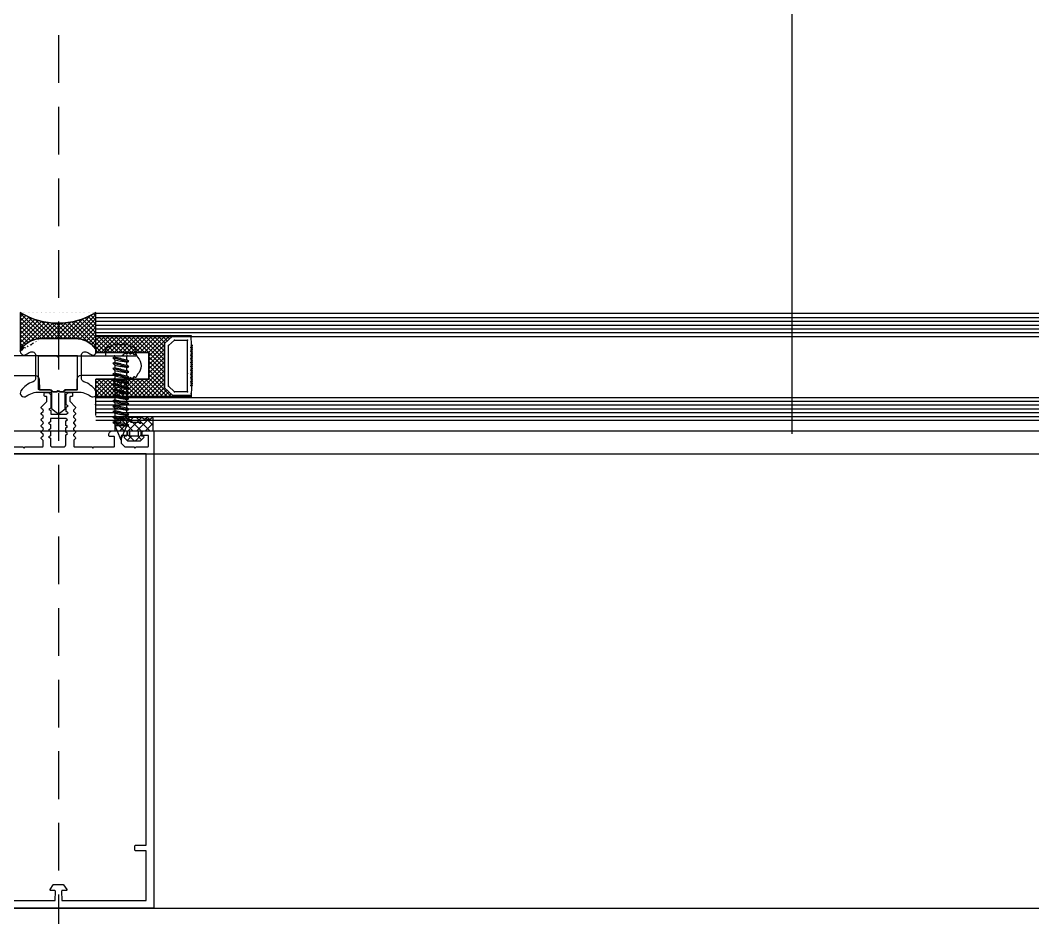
# Model space of a CAD drawing. Header units: inches. Extents: x 21 to 32698, y 13 to 3712.
# Drawn here: x 5087.25 to 5113.76, y 2584.83 to 2608.33 of the extents above; entities that cross this region are included whole.
import ezdxf

# ---------------------------------------------------------------- set-up
doc = ezdxf.new("R2010")
doc.units = ezdxf.units.IN
doc.header["$MEASUREMENT"] = 0
doc.set_wipeout_variables(frame=1)
doc.linetypes.add('1+1 dbx a2$0$374_BLD_A1_BLOK_2$0$HIDDEN', pattern=[0.375, 0.25, -0.125])
for name, color, linetype, lineweight in [('Z_MİM_-KM-GLAZ-1', 8, 'Continuous', 25), ('Z_MİM_-KM-IZO-THERMAL', 8, 'Continuous', 25), ('Z_MİM_-KM-IZO-THERMAL-ROCKWOOL', 8, 'BATTING', 25), ('Z_MİM_-KM-PAINT', 8, 'Continuous', 25), ('Z_MİM_-KM-PATTERN-00', 8, 'Continuous', 25), ('Z_MİM_-KM-PAVEMENT', 8, 'Continuous', 25), ('Z_MİM_-KM-STRS', 8, 'Continuous', 25), ('Z_MİM_-KM-WALL-PLASTER', 8, 'Continuous', 25), ('Z_MİM_00', 8, 'Continuous', 25), ('Z_MİM_78-köpük', 8, 'Continuous', 25), ('Z_MİM_Aksesuar', 8, 'Continuous', 25), ('Z_MİM_ALUMINIUM', 8, 'Continuous', 25), ('Z_MİM_fitiller_k', 8, 'Continuous', 25), ('Z_MİM_KOLON-0.KAT', 8, 'Continuous', 25), ('Z_MİM_MYM_CAM', 8, 'Continuous', 25), ('Z_MİM_TR', 8, 'Continuous', 25)]:
    doc.layers.add(name, color=color, linetype=linetype, lineweight=lineweight)
doc.linetypes.add('BATTING', pattern='A,0.00254,-2.54,[134,ltypeshp.shx,S=2.54,R=0,X=-2.54,Y=0],-5.08,[134,ltypeshp.shx,S=2.54,R=180,X=2.54,Y=0],-2.54', length=10.16254)
pattern_1 = [(135, (3508.6011, 2289.73077), (-0.1122532, -0.1122532), []), (225, (3508.6011, 2289.73077), (0.1122532, -0.1122532), [])]

# ---------------------------------------------------------------- blocks, each defined once
blk = doc.blocks.new('TRETUVAR')
at = {"layer": 'Z_MİM_-KM-PATTERN-00'}
h = blk.add_hatch(dxfattribs=at)
h.set_pattern_fill('AR-B816', color=256, scale=0.3, angle=90)
h.set_pattern_definition([(90, (21322.77, 490.03), (-60.96, 4e-15), []), (180, (21322.77, 490.03), (-60.96, -60.96), [60.96, -60.96])])
h.paths.add_polyline_path([(22632.772, 2700.032), (19252.772, 2700.032), (19252.772, 2750.032), (19097.772, 2750.032), (19097.772, 2610.032), (22542.772, 2610.032), (22542.772, 2080.13), (22697.772, 2080.13), (22697.772, 1460.13), (22542.772, 1460.13), (22542.772, 980.032), (21222.771, 980.032), (21222.771, 590.032), (20152.772, 590.032), (20152.772, 980.032), (19012.772, 980.032), (19012.775, 1635.031), (18722.771, 1635.031), (18722.772, 2610.032), (18807.772, 2610.032), (18807.772, 2750.032), (18632.772, 2750.032), (18632.771, 1545.031), (18922.774, 1545.031), (18922.771, 890.032), (19882.772, 890.032), (19882.772, 665.017), (20022.751, 665.033), (20022.77, 490.032), (21322.771, 490.032), (21322.771, 890.032), (22632.772, 890.032), (22632.772, 1220.13), (22797.772, 1220.13), (22797.772, 2180.13), (22632.772, 2180.13)])
h.paths.add_polyline_path([(19082.772, 2750.032), (18822.772, 2750.032), (18822.772, 2610.032), (19082.772, 2610.032)], flags=16)
at = {"layer": 'Z_MİM_-KM-PAVEMENT'}
blk.add_lwpolyline([(22542.772, 1460.13), (22542.772, 980.032), (21222.771, 980.032), (21222.771, 590.032), (20152.772, 590.032), (20152.772, 980.032), (19012.772, 980.032), (19012.775, 1635.031), (18722.771, 1635.031), (18722.772, 2610.032), (22542.772, 2610.032), (22542.772, 2080.13), (22697.772, 2080.13), (22697.772, 1460.13)], close=True, dxfattribs=at)
blk = doc.blocks.new('V24222')
at = {"linetype": 'Continuous'}
for p, q in [((3035.9, -602.98), (3034.67, -602.98)), ((3035.9, -610.98), (3035.9, -602.98)), ((3032.84, -606.47), (3033.06, -606.47)), ((3033.06, -605.14), (3033.06, -605.21)), ((3033.06, -606.47), (3033.06, -607.5)), ((3036.94, -605.43), (3036.1, -605.43)), ((3036.48, -609.04), (3037.41, -604.92)), ((3036.6, -606.94), (3036.95, -605.39)), ((3037.41, -604.92), (3036.95, -605.39)), ((3037.59, -605.43), (3037.41, -604.92)), ((3038.34, -605.43), (3037.59, -605.43)), ((3037.88, -609.04), (3038.81, -604.92)), ((3038, -606.94), (3038.35, -605.39)), ((3038.81, -604.92), (3038.35, -605.39)), ((3038.99, -605.43), (3038.81, -604.92)), ((3039.74, -605.43), (3038.99, -605.43)), ((3039.28, -609.04), (3040.21, -604.92)), ((3039.4, -606.94), (3039.75, -605.39)), ((3040.21, -604.92), (3039.75, -605.39)), ((3040.39, -605.43), (3040.21, -604.92)), ((3041.14, -605.43), (3040.39, -605.43)), ((3040.68, -609.04), (3041.61, -604.92)), ((3040.8, -606.94), (3041.15, -605.39)), ((3041.61, -604.92), (3041.15, -605.39)), ((3041.79, -605.43), (3041.61, -604.92)), ((3042.54, -605.43), (3041.79, -605.43)), ((3042.08, -609.04), (3043.01, -604.92)), ((3042.2, -606.94), (3042.55, -605.39)), ((3043.01, -604.92), (3042.55, -605.39)), ((3043.19, -605.43), (3043.01, -604.92)), ((3043.94, -605.43), (3043.19, -605.43)), ((3043.48, -609.04), (3044.41, -604.92)), ((3043.6, -606.94), (3043.95, -605.39)), ((3044.41, -604.92), (3043.95, -605.39)), ((3044.59, -605.43), (3044.41, -604.92)), ((3045.34, -605.43), (3044.59, -605.43)), ((3044.88, -609.04), (3045.81, -604.92)), ((3045, -606.94), (3045.35, -605.39)), ((3045.81, -604.92), (3045.35, -605.39)), ((3045.99, -605.43), (3045.81, -604.92)), ((3046.74, -605.43), (3045.99, -605.43)), ((3046.28, -609.04), (3047.21, -604.92)), ((3046.4, -606.94), (3046.75, -605.39)), ((3047.21, -604.92), (3046.75, -605.39)), ((3047.39, -605.43), (3047.21, -604.92)), ((3048.14, -605.43), (3047.39, -605.43)), ((3047.68, -609.04), (3048.61, -604.92)), ((3047.8, -606.94), (3048.15, -605.39)), ((3048.61, -604.92), (3048.15, -605.39)), ((3048.79, -605.43), (3048.61, -604.92)), ((3049.54, -605.43), (3048.79, -605.43)), ((3049.08, -609.04), (3050.01, -604.92)), ((3049.2, -606.94), (3049.55, -605.39)), ((3050.01, -604.92), (3049.55, -605.39)), ((3050.19, -605.43), (3050.01, -604.92)), ((3050.94, -605.43), (3050.19, -605.43)), ((3050.48, -609.04), (3051.41, -604.92)), ((3050.6, -606.94), (3050.95, -605.39)), ((3051.41, -604.92), (3050.95, -605.39)), ((3051.59, -605.43), (3051.41, -604.92)), ((3052.34, -605.43), (3051.59, -605.43)), ((3051.88, -609.04), (3052.81, -604.92)), ((3052, -606.94), (3052.35, -605.39)), ((3052.81, -604.92), (3052.35, -605.39)), ((3052.99, -605.43), (3052.81, -604.92)), ((3053.74, -605.43), (3052.99, -605.43)), ((3053.28, -609.04), (3054.21, -604.92)), ((3053.4, -606.94), (3053.75, -605.39)), ((3054.21, -604.92), (3053.75, -605.39)), ((3054.2, -608.53), (3054.2, -606.49)), ((3054.42, -605.53), (3054.21, -604.92)), ((3057.9, -606.98), (3054.42, -605.53)), ((3032.84, -607.5), (3033.06, -607.5)), ((3033.06, -608.75), (3033.06, -608.82)), ((3036.1, -608.53), (3036.3, -608.53)), ((3036.3, -608.53), (3036.48, -609.04)), ((3036.48, -609.04), (3036.95, -608.57)), ((3036.95, -608.57), (3037.3, -607.02)), ((3036.95, -608.53), (3037.7, -608.53)), ((3037.7, -608.53), (3037.88, -609.04)), ((3037.88, -609.04), (3038.35, -608.57)), ((3038.35, -608.57), (3038.7, -607.02)), ((3038.35, -608.53), (3039.1, -608.53)), ((3039.1, -608.53), (3039.28, -609.04)), ((3039.28, -609.04), (3039.75, -608.57)), ((3039.75, -608.57), (3040.1, -607.02)), ((3039.75, -608.53), (3040.5, -608.53)), ((3040.5, -608.53), (3040.68, -609.04)), ((3040.68, -609.04), (3041.15, -608.57)), ((3041.15, -608.57), (3041.5, -607.02)), ((3041.15, -608.53), (3041.9, -608.53)), ((3041.9, -608.53), (3042.08, -609.04)), ((3042.08, -609.04), (3042.55, -608.57)), ((3042.55, -608.57), (3042.9, -607.02)), ((3042.55, -608.53), (3043.3, -608.53)), ((3043.3, -608.53), (3043.48, -609.04)), ((3043.48, -609.04), (3043.95, -608.57)), ((3043.95, -608.57), (3044.3, -607.02)), ((3043.95, -608.53), (3044.7, -608.53)), ((3044.7, -608.53), (3044.88, -609.04)), ((3044.88, -609.04), (3045.35, -608.57)), ((3045.35, -608.57), (3045.7, -607.02)), ((3045.35, -608.53), (3046.1, -608.53)), ((3046.1, -608.53), (3046.28, -609.04)), ((3046.28, -609.04), (3046.75, -608.57)), ((3046.75, -608.57), (3047.1, -607.02)), ((3046.75, -608.53), (3047.5, -608.53)), ((3047.5, -608.53), (3047.68, -609.04)), ((3047.68, -609.04), (3048.15, -608.57)), ((3048.15, -608.57), (3048.5, -607.02)), ((3048.15, -608.53), (3048.9, -608.53)), ((3048.9, -608.53), (3049.08, -609.04)), ((3049.08, -609.04), (3049.55, -608.57)), ((3049.55, -608.57), (3049.9, -607.02)), ((3049.55, -608.53), (3050.3, -608.53)), ((3050.3, -608.53), (3050.48, -609.04)), ((3050.48, -609.04), (3050.95, -608.57)), ((3050.95, -608.57), (3051.3, -607.02)), ((3050.95, -608.53), (3051.7, -608.53)), ((3051.7, -608.53), (3051.88, -609.04)), ((3051.88, -609.04), (3052.35, -608.57)), ((3052.35, -608.57), (3052.7, -607.02)), ((3052.35, -608.53), (3053.1, -608.53)), ((3053.1, -608.53), (3053.28, -609.04)), ((3053.28, -609.04), (3053.75, -608.57)), ((3053.75, -608.57), (3054.1, -607.02)), ((3053.75, -608.53), (3054.2, -608.53)), ((3054.2, -608.53), (3057.9, -606.98)), ((3034.67, -610.98), (3035.9, -610.98))]:
    blk.add_line(p, q, dxfattribs=at)
for centre, radius, start, end in [((3039.3, -606.98), 6.5, 146.8036, 163.5209), ((3034.67, -603.96), 0.975, 90, 146.8036), ((3039.3, -606.98), 6.48, 164.1432, 175.4413), ((3036.1, -605.23), 0.2, 180, 270), ((3039.3, -606.98), 6.48, 184.5587, 195.8568), ((3039.3, -606.98), 6.5, 196.4791, 213.1964), ((3036.1, -608.73), 0.2, 90, 180), ((3034.67, -610.01), 0.975, 213.1964, 270)]:
    blk.add_arc(centre, radius, start, end, dxfattribs=at)
for points, knots in [([(3036.3, -608.53), (3036.3, -608.53), (3036.3, -608.53), (3036.31, -608.49), (3036.33, -608.4), (3036.35, -608.28), (3036.38, -608.12), (3036.41, -607.93), (3036.45, -607.71), (3036.5, -607.47), (3036.54, -607.21), (3036.58, -607.03), (3036.6, -606.94), (3036.6, -606.94)], [0, 0, 0, 0, 0.053742, 0.158737, 0.260521, 0.365221, 0.467704, 0.573083, 0.676959, 0.783758, 0.889256, 0.997742, 1, 1, 1, 1]), ([(3037.59, -605.44), (3037.59, -605.44), (3037.59, -605.44), (3037.58, -605.48), (3037.56, -605.57), (3037.54, -605.69), (3037.52, -605.83), (3037.49, -605.98), (3037.46, -606.15), (3037.42, -606.36), (3037.38, -606.59), (3037.33, -606.82), (3037.31, -606.96), (3037.3, -607.02)], [0, 0, 0, 0, 0.067498, 0.172426, 0.274213, 0.378912, 0.459082, 0.540613, 0.628383, 0.717903, 0.823022, 0.931116, 1, 1, 1, 1]), ([(3037.7, -608.53), (3037.7, -608.53), (3037.7, -608.53), (3037.71, -608.49), (3037.73, -608.4), (3037.75, -608.28), (3037.78, -608.12), (3037.81, -607.93), (3037.85, -607.71), (3037.9, -607.47), (3037.94, -607.21), (3037.98, -607.03), (3038, -606.94), (3038, -606.94)], [0, 0, 0, 0, 0.053742, 0.158737, 0.260521, 0.365221, 0.467704, 0.573083, 0.676959, 0.783758, 0.889256, 0.997742, 1, 1, 1, 1]), ([(3038.99, -605.44), (3038.99, -605.44), (3038.99, -605.44), (3038.98, -605.48), (3038.96, -605.57), (3038.94, -605.69), (3038.92, -605.83), (3038.89, -605.98), (3038.86, -606.15), (3038.82, -606.36), (3038.78, -606.59), (3038.73, -606.82), (3038.71, -606.96), (3038.7, -607.02)], [0, 0, 0, 0, 0.067498, 0.172426, 0.274213, 0.378912, 0.459082, 0.540613, 0.628383, 0.717903, 0.823022, 0.931116, 1, 1, 1, 1]), ([(3039.1, -608.53), (3039.1, -608.53), (3039.1, -608.53), (3039.11, -608.49), (3039.13, -608.4), (3039.15, -608.28), (3039.18, -608.12), (3039.21, -607.93), (3039.25, -607.71), (3039.3, -607.47), (3039.34, -607.21), (3039.38, -607.03), (3039.4, -606.94), (3039.4, -606.94)], [0, 0, 0, 0, 0.053742, 0.158737, 0.260521, 0.365221, 0.467704, 0.573083, 0.676959, 0.783758, 0.889256, 0.997742, 1, 1, 1, 1]), ([(3040.39, -605.44), (3040.39, -605.44), (3040.39, -605.44), (3040.38, -605.48), (3040.36, -605.57), (3040.34, -605.69), (3040.32, -605.83), (3040.29, -605.98), (3040.26, -606.15), (3040.22, -606.36), (3040.18, -606.59), (3040.13, -606.82), (3040.11, -606.96), (3040.1, -607.02)], [0, 0, 0, 0, 0.0674976, 0.172426, 0.2742129, 0.3789118, 0.4590818, 0.5406131, 0.6283826, 0.7179026, 0.8230218, 0.9311159, 1, 1, 1, 1]), ([(3040.5, -608.53), (3040.5, -608.53), (3040.5, -608.53), (3040.51, -608.49), (3040.53, -608.4), (3040.55, -608.28), (3040.58, -608.12), (3040.61, -607.93), (3040.65, -607.71), (3040.7, -607.47), (3040.74, -607.21), (3040.78, -607.03), (3040.8, -606.94), (3040.8, -606.94)], [0, 0, 0, 0, 0.053742, 0.158737, 0.260521, 0.365221, 0.467704, 0.573083, 0.676959, 0.783758, 0.889256, 0.997742, 1, 1, 1, 1]), ([(3041.79, -605.44), (3041.79, -605.44), (3041.79, -605.44), (3041.78, -605.48), (3041.76, -605.57), (3041.74, -605.69), (3041.72, -605.83), (3041.69, -605.98), (3041.66, -606.15), (3041.62, -606.36), (3041.58, -606.59), (3041.53, -606.82), (3041.51, -606.96), (3041.5, -607.02)], [0, 0, 0, 0, 0.0674976, 0.172426, 0.2742129, 0.3789118, 0.4590818, 0.5406131, 0.6283826, 0.7179026, 0.8230218, 0.9311159, 1, 1, 1, 1]), ([(3041.9, -608.53), (3041.9, -608.53), (3041.9, -608.53), (3041.91, -608.49), (3041.93, -608.4), (3041.95, -608.28), (3041.98, -608.12), (3042.01, -607.93), (3042.05, -607.71), (3042.1, -607.47), (3042.14, -607.21), (3042.18, -607.03), (3042.2, -606.94), (3042.2, -606.94)], [0, 0, 0, 0, 0.0537417, 0.158737, 0.2605214, 0.3652209, 0.4677041, 0.5730834, 0.6769594, 0.7837579, 0.8892561, 0.9977416, 1, 1, 1, 1]), ([(3043.19, -605.44), (3043.19, -605.44), (3043.19, -605.44), (3043.18, -605.48), (3043.16, -605.57), (3043.14, -605.69), (3043.12, -605.83), (3043.09, -605.98), (3043.06, -606.15), (3043.02, -606.36), (3042.98, -606.59), (3042.93, -606.82), (3042.91, -606.96), (3042.9, -607.02)], [0, 0, 0, 0, 0.067498, 0.172426, 0.274213, 0.378912, 0.459082, 0.540613, 0.628383, 0.717903, 0.823022, 0.931116, 1, 1, 1, 1]), ([(3043.3, -608.53), (3043.3, -608.53), (3043.3, -608.53), (3043.31, -608.49), (3043.33, -608.4), (3043.35, -608.28), (3043.38, -608.12), (3043.41, -607.93), (3043.45, -607.71), (3043.5, -607.47), (3043.54, -607.21), (3043.58, -607.03), (3043.6, -606.94), (3043.6, -606.94)], [0, 0, 0, 0, 0.053742, 0.158737, 0.260521, 0.365221, 0.467704, 0.573083, 0.676959, 0.783758, 0.889256, 0.997742, 1, 1, 1, 1]), ([(3044.59, -605.44), (3044.59, -605.44), (3044.59, -605.44), (3044.58, -605.48), (3044.56, -605.57), (3044.54, -605.69), (3044.52, -605.83), (3044.49, -605.98), (3044.46, -606.15), (3044.42, -606.36), (3044.38, -606.59), (3044.33, -606.82), (3044.31, -606.96), (3044.3, -607.02)], [0, 0, 0, 0, 0.067498, 0.172426, 0.274213, 0.378912, 0.459082, 0.540613, 0.628383, 0.717903, 0.823022, 0.931116, 1, 1, 1, 1]), ([(3044.7, -608.53), (3044.7, -608.53), (3044.7, -608.53), (3044.71, -608.49), (3044.73, -608.4), (3044.75, -608.28), (3044.78, -608.12), (3044.81, -607.93), (3044.85, -607.71), (3044.9, -607.47), (3044.94, -607.21), (3044.98, -607.03), (3045, -606.94), (3045, -606.94)], [0, 0, 0, 0, 0.053742, 0.158737, 0.260521, 0.365221, 0.467704, 0.573083, 0.676959, 0.783758, 0.889256, 0.997742, 1, 1, 1, 1]), ([(3045.99, -605.44), (3045.99, -605.44), (3045.99, -605.44), (3045.98, -605.48), (3045.96, -605.57), (3045.94, -605.69), (3045.92, -605.83), (3045.89, -605.98), (3045.86, -606.15), (3045.82, -606.36), (3045.78, -606.59), (3045.73, -606.82), (3045.71, -606.96), (3045.7, -607.02)], [0, 0, 0, 0, 0.067498, 0.172426, 0.274213, 0.378912, 0.459082, 0.540613, 0.628383, 0.717903, 0.823022, 0.931116, 1, 1, 1, 1]), ([(3046.1, -608.53), (3046.1, -608.53), (3046.1, -608.53), (3046.11, -608.49), (3046.13, -608.4), (3046.15, -608.28), (3046.18, -608.12), (3046.21, -607.93), (3046.25, -607.71), (3046.3, -607.47), (3046.34, -607.21), (3046.38, -607.03), (3046.4, -606.94), (3046.4, -606.94)], [0, 0, 0, 0, 0.053742, 0.158737, 0.260521, 0.365221, 0.467704, 0.573083, 0.676959, 0.783758, 0.889256, 0.997742, 1, 1, 1, 1]), ([(3047.39, -605.44), (3047.39, -605.44), (3047.39, -605.44), (3047.38, -605.48), (3047.36, -605.57), (3047.34, -605.69), (3047.32, -605.83), (3047.29, -605.98), (3047.26, -606.15), (3047.22, -606.36), (3047.18, -606.59), (3047.13, -606.82), (3047.11, -606.96), (3047.1, -607.02)], [0, 0, 0, 0, 0.067498, 0.172426, 0.274213, 0.378912, 0.459082, 0.540613, 0.628383, 0.717903, 0.823022, 0.931116, 1, 1, 1, 1]), ([(3047.5, -608.53), (3047.5, -608.53), (3047.5, -608.53), (3047.51, -608.49), (3047.53, -608.4), (3047.55, -608.28), (3047.58, -608.12), (3047.61, -607.93), (3047.65, -607.71), (3047.7, -607.47), (3047.74, -607.21), (3047.78, -607.03), (3047.8, -606.94), (3047.8, -606.94)], [0, 0, 0, 0, 0.053742, 0.158737, 0.260521, 0.365221, 0.467704, 0.573083, 0.676959, 0.783758, 0.889256, 0.997742, 1, 1, 1, 1]), ([(3048.79, -605.44), (3048.79, -605.44), (3048.79, -605.44), (3048.78, -605.48), (3048.76, -605.57), (3048.74, -605.69), (3048.72, -605.83), (3048.69, -605.98), (3048.66, -606.15), (3048.62, -606.36), (3048.58, -606.59), (3048.53, -606.82), (3048.51, -606.96), (3048.5, -607.02)], [0, 0, 0, 0, 0.067498, 0.172426, 0.274213, 0.378912, 0.459082, 0.540613, 0.628383, 0.717903, 0.823022, 0.931116, 1, 1, 1, 1]), ([(3048.9, -608.53), (3048.9, -608.53), (3048.9, -608.53), (3048.91, -608.49), (3048.93, -608.4), (3048.95, -608.28), (3048.98, -608.12), (3049.01, -607.93), (3049.05, -607.71), (3049.1, -607.47), (3049.14, -607.21), (3049.18, -607.03), (3049.2, -606.94), (3049.2, -606.94)], [0, 0, 0, 0, 0.053742, 0.158737, 0.260521, 0.365221, 0.467704, 0.573083, 0.676959, 0.783758, 0.889256, 0.997742, 1, 1, 1, 1]), ([(3050.19, -605.44), (3050.19, -605.44), (3050.19, -605.44), (3050.18, -605.48), (3050.16, -605.57), (3050.14, -605.69), (3050.12, -605.83), (3050.09, -605.98), (3050.06, -606.15), (3050.02, -606.36), (3049.98, -606.59), (3049.93, -606.82), (3049.91, -606.96), (3049.9, -607.02)], [0, 0, 0, 0, 0.067498, 0.172426, 0.274213, 0.378912, 0.459082, 0.540613, 0.628383, 0.717903, 0.823022, 0.931116, 1, 1, 1, 1]), ([(3050.3, -608.53), (3050.3, -608.53), (3050.3, -608.53), (3050.31, -608.49), (3050.33, -608.4), (3050.35, -608.28), (3050.38, -608.12), (3050.41, -607.93), (3050.45, -607.71), (3050.5, -607.47), (3050.54, -607.21), (3050.58, -607.03), (3050.6, -606.94), (3050.6, -606.94)], [0, 0, 0, 0, 0.053742, 0.158737, 0.260521, 0.365221, 0.467704, 0.573083, 0.676959, 0.783758, 0.889256, 0.997742, 1, 1, 1, 1]), ([(3051.59, -605.44), (3051.59, -605.44), (3051.59, -605.44), (3051.58, -605.48), (3051.56, -605.57), (3051.54, -605.69), (3051.52, -605.83), (3051.49, -605.98), (3051.46, -606.15), (3051.42, -606.36), (3051.38, -606.59), (3051.33, -606.82), (3051.31, -606.96), (3051.3, -607.02)], [0, 0, 0, 0, 0.067498, 0.172426, 0.274213, 0.378912, 0.459082, 0.540613, 0.628383, 0.717903, 0.823022, 0.931116, 1, 1, 1, 1]), ([(3051.7, -608.53), (3051.7, -608.53), (3051.7, -608.53), (3051.71, -608.49), (3051.73, -608.4), (3051.75, -608.28), (3051.78, -608.12), (3051.81, -607.93), (3051.85, -607.71), (3051.9, -607.47), (3051.94, -607.21), (3051.98, -607.03), (3052, -606.94), (3052, -606.94)], [0, 0, 0, 0, 0.053742, 0.158737, 0.260521, 0.365221, 0.467704, 0.573083, 0.676959, 0.783758, 0.889256, 0.997742, 1, 1, 1, 1]), ([(3052.99, -605.44), (3052.99, -605.44), (3052.99, -605.44), (3052.98, -605.48), (3052.96, -605.57), (3052.94, -605.69), (3052.92, -605.83), (3052.89, -605.98), (3052.86, -606.15), (3052.82, -606.36), (3052.78, -606.59), (3052.73, -606.82), (3052.71, -606.96), (3052.7, -607.02)], [0, 0, 0, 0, 0.067498, 0.172426, 0.274213, 0.378912, 0.459082, 0.540613, 0.628383, 0.717903, 0.823022, 0.931116, 1, 1, 1, 1]), ([(3053.1, -608.53), (3053.1, -608.53), (3053.1, -608.53), (3053.11, -608.49), (3053.13, -608.4), (3053.15, -608.28), (3053.18, -608.12), (3053.21, -607.93), (3053.25, -607.71), (3053.3, -607.47), (3053.34, -607.21), (3053.38, -607.03), (3053.4, -606.94), (3053.4, -606.94)], [0, 0, 0, 0, 0.053615, 0.158611, 0.260395, 0.365095, 0.467577, 0.572956, 0.676831, 0.783628, 0.889125, 0.99761, 1, 1, 1, 1]), ([(3054.42, -605.53), (3054.42, -605.53), (3054.42, -605.52), (3054.42, -605.55), (3054.4, -605.63), (3054.37, -605.74), (3054.34, -605.89), (3054.3, -606.08), (3054.25, -606.28), (3054.21, -606.42), (3054.2, -606.49)], [0, 0, 0, 0, 0.0340665, 0.1766316, 0.3139828, 0.4552288, 0.5943087, 0.7371977, 0.8671766, 1, 1, 1, 1])]:
    blk.add_open_spline(points, degree=3, knots=knots, dxfattribs=at)
blk.add_open_spline([(3054.2, -606.49), (3054.16, -606.66), (3054.13, -606.84), (3054.1, -607.02)], degree=3, dxfattribs=at)
blk = doc.blocks.new('D09055')
at = {"layer": 'Z_MİM_78-köpük'}
blk.add_lwpolyline([(6, -9.14, -0.314914), (6.66, -8.2, 0.149332), (9.81, -5.82, 0.850698), (8.42, -4.42, -0.156616), (5.06, -5.5), (5.01, -5.5), (5.01, -5.51), (1.81, -5.51), (1.81, -1.17), (0.63, -0.22, 0.351086), (-0.63, -0.22), (-1.79, -1.15), (-1.79, -5.51), (-4.99, -5.51), (-5.06, -5.5, -0.156616), (-8.42, -4.42, 0.850698), (-9.81, -5.82, 0.149332), (-6.66, -8.2, -0.314914), (-6, -9.14), (-6, -15.07, -0.555494), (-7.44, -15.97, -0.047351), (-8.4, -15.38, 0.866334), (-9.8, -16.77, 0.237484), (-4.37, -19.51), (4.37, -19.51, 0.237484), (9.8, -16.77, 0.866334), (8.4, -15.38, -0.047351), (7.44, -15.97, -0.555494), (6, -15.07)], format="xyb", close=True, dxfattribs=at)
blk = doc.blocks.new('klips detay')
at = {"layer": 'Z_MİM_Aksesuar'}
h = blk.add_hatch(dxfattribs=at)
h.set_pattern_fill('ANSI37', color=256, scale=0.25, angle=-90, style=0)
h.set_pattern_definition([(315, (-4779.5639, 8940.09785), (0.56126601, 0.56126601), []), (45, (-4779.5639, 8940.09785), (-0.56126601, 0.56126601), [])])
h.paths.add_polyline_path([(0, -4.46), (0, 0), (-20.1, 0), (-20.1, -0.25), (-18, -2.14), (-18, -13.77), (-20.2, -15.75), (-20.2, -16), (0, -16), (0, -11.46), (-13.84, -11.46), (-13.9, -11.46), (-13.9, -4.46)])
blk.add_line((-25, -16), (-20.2, -16))
at = {"linetype": 'Continuous'}
for p in [(-20.59, -1.25), (-19, -2.69), (-25, -15.25), (-25, -15.25), (-19, -13.31), (-19, -13.31), (-18, -13.77), (-18, -13.77), (-25, -16), (-20.2, -16), (-20.2, -16)]:
    blk.add_point(p, dxfattribs=at)
at = {"layer": 'Z_MİM_Aksesuar'}
for p, q in [((-25.02, -2.47), (-25, -0.25)), ((-25, -0.25), (-20.1, -0.25)), ((-20.59, -1.25), (-24.01, -1.25)), ((-24.01, -14.75), (-24.01, -1.25)), ((-19, -2.69), (-20.59, -1.25)), ((-20.1, -0.25), (-18, -2.14)), ((-18, -2.14), (-18, -13.77)), ((-18, -13.77), (-18, -2.14)), ((-25.02, -3.47), (-25.13, -3.36)), ((-25.02, -4.47), (-25.13, -4.36)), ((-25.12, -2.94), (-25.05, -2.87)), ((-25.12, -3.94), (-25.05, -3.87)), ((-25.12, -4.94), (-25.05, -4.87)), ((-19, -13.31), (-19, -2.69)), ((-25.02, -5.47), (-25.13, -5.36)), ((-25.02, -6.47), (-25.13, -6.36)), ((-25.02, -6.47), (-25.13, -6.36)), ((-25.02, -7.47), (-25.13, -7.36)), ((-25.02, -7.47), (-25.13, -7.36)), ((-25.12, -5.94), (-25.05, -5.87)), ((-25.12, -5.94), (-25.05, -5.87)), ((-25.12, -6.94), (-25.05, -6.87)), ((-25.12, -6.94), (-25.05, -6.87)), ((-25.12, -7.94), (-25.05, -7.87)), ((-25.02, -8.47), (-25.13, -8.36)), ((-25.02, -9.47), (-25.13, -9.36)), ((-25.02, -10.47), (-25.13, -10.36)), ((-25.12, -8.94), (-25.05, -8.87)), ((-25.12, -9.94), (-25.05, -9.87)), ((-25.02, -11.47), (-25.13, -11.36)), ((-25.02, -12.47), (-25.13, -12.36)), ((-25.12, -10.94), (-25.05, -10.87)), ((-25.12, -11.94), (-25.05, -11.87)), ((-25.12, -12.94), (-25.05, -12.87)), ((-25.02, -13.47), (-25.13, -13.36)), ((-25.02, -13.47), (-25, -15.75)), ((-25, -15.75), (-20.2, -15.75)), ((-24.01, -14.75), (-20.59, -14.75)), ((-20.59, -14.75), (-19, -13.31)), ((-18, -13.77), (-20.2, -15.75)), ((-20.2, -15.75), (-18, -13.77))]:
    blk.add_line(p, q, dxfattribs=at)
for points in [[(0, -4.46), (0, 0), (-20.1, 0), (-20.1, -0.25), (-18, -2.14), (-18, -13.77), (-20.2, -15.75), (-20.2, -16), (0, -16), (0, -11.46), (-13.84, -11.46), (-13.9, -11.46), (-13.9, -4.46), (0, -4.46)], [(0, -4.46), (-13.9, -4.46), (-13.9, -11.46), (0, -11.46)]]:
    blk.add_lwpolyline(points, dxfattribs=at)
for centre, start, end in [((-25.26, -2.65), 314.9638, 37.8313), ((-24.91, -3.15), 134.9638, 223.5399), ((-24.91, -4.15), 134.9638, 223.5399), ((-24.91, -5.15), 134.9638, 223.5399), ((-25.26, -3.65), 314.9638, 37.8313), ((-25.26, -4.65), 314.9638, 37.8313), ((-24.91, -6.15), 134.9638, 223.5399), ((-24.91, -6.15), 134.9638, 223.5399), ((-24.91, -7.15), 134.9638, 223.5399), ((-24.91, -7.15), 134.9638, 223.5399), ((-24.91, -8.15), 134.9638, 223.5399), ((-25.26, -5.65), 314.9638, 37.8313), ((-25.26, -5.65), 314.9638, 37.8313), ((-25.26, -6.65), 314.9638, 37.8313), ((-25.26, -6.65), 314.9638, 37.8313), ((-25.26, -7.65), 314.9638, 37.8313), ((-24.91, -9.15), 134.9638, 223.5399), ((-24.91, -10.15), 134.9638, 223.5399), ((-25.26, -8.65), 314.9638, 37.8313), ((-25.26, -9.65), 314.9638, 37.8313), ((-25.26, -10.65), 314.9638, 37.8313), ((-24.91, -11.15), 134.9638, 223.5399), ((-24.91, -12.15), 134.9638, 223.5399), ((-24.91, -13.15), 134.9638, 223.5399), ((-25.26, -11.65), 314.9638, 37.8313), ((-25.26, -12.65), 314.9638, 37.8313)]:
    blk.add_arc(centre, 0.3, start, end, dxfattribs=at)
for p in [(-25.02, -2.47), (-25.02, -2.47), (-24.01, -1.25), (-25.26, -2.65), (-25.26, -2.65), (-25.26, -3.65), (-25.26, -3.65), (-25.26, -4.65), (-25.26, -4.65), (-25.13, -3.36), (-25.13, -3.36), (-25.13, -4.36), (-25.13, -4.36), (-25.12, -2.94), (-25.12, -2.94), (-25.12, -3.94), (-25.12, -3.94), (-25.12, -4.94), (-25.12, -4.94), (-25.05, -2.87), (-25.05, -2.87), (-25.05, -3.87), (-25.05, -3.87), (-25.05, -4.87), (-25.05, -4.87), (-25.02, -3.47), (-25.02, -3.47), (-25.02, -4.47), (-25.02, -4.47), (-24.91, -3.15), (-24.91, -3.15), (-24.91, -4.15), (-24.91, -4.15), (-24.91, -5.15), (-24.91, -5.15), (-24.91, -5.15), (-24.91, -5.15), (-25.26, -5.65), (-25.26, -5.65), (-25.26, -5.65), (-25.26, -5.65), (-25.26, -5.65), (-25.26, -5.65), (-25.26, -5.65), (-25.26, -6.65), (-25.26, -6.65), (-25.26, -6.65), (-25.26, -6.65), (-25.26, -6.65), (-25.26, -6.65), (-25.26, -6.65), (-25.26, -7.65), (-25.26, -7.65), (-25.26, -7.65), (-25.26, -7.65), (-25.13, -5.36), (-25.13, -5.36), (-25.13, -6.36), (-25.13, -6.36), (-25.13, -6.36), (-25.13, -7.36), (-25.13, -7.36), (-25.13, -7.36), (-25.12, -5.94), (-25.12, -5.94), (-25.12, -5.94), (-25.12, -6.94), (-25.12, -6.94), (-25.12, -6.94), (-25.12, -7.94), (-25.12, -7.94), (-25.05, -5.87), (-25.05, -5.87), (-25.05, -5.87), (-25.05, -6.87), (-25.05, -6.87), (-25.05, -6.87), (-25.05, -7.87), (-25.05, -7.87), (-25.02, -5.47), (-25.02, -5.47), (-25.02, -5.47), (-25.02, -6.47), (-25.02, -6.47), (-25.02, -6.47), (-25.02, -7.47), (-25.02, -7.47), (-25.02, -7.47), (-24.91, -6.15), (-24.91, -6.15), (-24.91, -6.15), (-24.91, -6.15), (-24.91, -6.15), (-24.91, -6.15), (-24.91, -6.15), (-24.91, -7.15), (-24.91, -7.15), (-24.91, -7.15), (-24.91, -7.15), (-24.91, -7.15), (-24.91, -7.15), (-24.91, -7.15), (-25.26, -8.65), (-25.26, -8.65), (-25.26, -8.65), (-25.26, -8.65), (-25.26, -9.65), (-25.26, -9.65), (-25.13, -8.36), (-25.13, -8.36), (-25.13, -9.36), (-25.13, -9.36), (-25.13, -10.36), (-25.13, -10.36), (-25.12, -8.94), (-25.12, -8.94), (-25.12, -9.94), (-25.12, -9.94), (-25.05, -8.87), (-25.05, -8.87), (-25.05, -9.87), (-25.05, -9.87), (-25.02, -8.47), (-25.02, -8.47), (-25.02, -9.47), (-25.02, -9.47), (-25.02, -10.47), (-25.02, -10.47), (-24.91, -8.15), (-24.91, -8.15), (-24.91, -8.15), (-24.91, -8.15), (-24.91, -9.15), (-24.91, -9.15), (-24.91, -9.15), (-24.91, -9.15), (-24.91, -10.15), (-24.91, -10.15), (-24.91, -10.15), (-24.91, -10.15), (-24.01, -10), (-25.26, -10.65), (-25.26, -10.65), (-25.26, -10.65), (-25.26, -10.65), (-25.26, -11.65), (-25.26, -11.65), (-25.26, -11.65), (-25.26, -11.65), (-25.26, -12.65), (-25.26, -12.65), (-25.26, -12.65), (-25.26, -12.65), (-25.13, -11.36), (-25.13, -11.36), (-25.13, -12.36), (-25.13, -12.36), (-25.12, -10.94), (-25.12, -10.94), (-25.12, -11.94), (-25.12, -11.94), (-25.12, -12.94), (-25.12, -12.94), (-25.05, -10.87), (-25.05, -10.87), (-25.05, -11.87), (-25.05, -11.87), (-25.05, -12.87), (-25.05, -12.87), (-25.02, -11.47), (-25.02, -11.47), (-25.02, -12.47), (-25.02, -12.47), (-24.91, -11.15), (-24.91, -11.15), (-24.91, -11.15), (-24.91, -11.15), (-24.91, -11.15), (-24.91, -11.15), (-24.91, -11.15), (-24.91, -11.15), (-24.91, -12.15), (-24.91, -12.15), (-24.91, -12.15), (-24.91, -12.15), (-24.91, -12.15), (-24.91, -12.15), (-24.91, -12.15), (-24.91, -12.15), (-24.91, -13.15), (-24.91, -13.15), (-24.91, -13.15), (-24.91, -13.15), (-24.01, -14.75), (-20.59, -14.75)]:
    blk.add_point(p, dxfattribs=at)
at = {"layer": 'Z_MİM_ALUMINIUM'}
for p, q in [((-20.1, 0), (-25, 0)), ((-25, 0), (-25, -0.25)), ((-20.1, -0.25), (-20.1, 0)), ((-25, -0.25), (-20.1, -0.25)), ((-20.2, -15.75), (-25, -15.75)), ((-25, -15.75), (-25, -16)), ((-20.2, -16), (-20.2, -15.75))]:
    blk.add_line(p, q, dxfattribs=at)
blk = doc.blocks.new('*U183')
at = {"layer": 'Z_MİM_MYM_CAM'}
blk.add_line((2180.94, 0), (271.86, 0), dxfattribs=at)
for points in [[(2180.94, 0), (271.86, 0)], [(2180.94, 0), (271.86, 0)], [(271.86, -1), (2180.94, -1)], [(271.86, -2), (2180.94, -2)], [(271.86, -3), (2180.94, -3)], [(271.86, -4), (2180.94, -4)], [(271.86, -5), (2180.94, -5)], [(271.86, -6), (2180.94, -6)], [(271.86, -22), (2180.94, -22)], [(271.86, -22), (2180.94, -22)], [(2180.94, -23), (271.86, -23)], [(2180.94, -24), (271.86, -24)], [(2180.94, -25), (271.86, -25)], [(2180.94, -26), (271.86, -26)], [(2180.94, -27), (271.86, -27)], [(2180.94, -28), (271.86, -28)], [(2180.94, -28), (271.86, -28)]]:
    blk.add_lwpolyline(points, dxfattribs=at)
blk = doc.blocks.new('-KM-AL3 420_900')
at = {"layer": 'Z_MİM_Aksesuar', "linetype": 'ByBlock'}
h = blk.add_hatch(dxfattribs=at)
h.set_pattern_fill('ANSI37', color=256, scale=0.025, angle=90, style=0)
h.set_pattern_definition([(135, (71176.374694, -146623.51579), (-0.056126600757, -0.056126600757), []), (225, (71176.374694, -146623.51579), (0.056126600757, -0.056126600757), [])])
edge = h.paths.add_edge_path()
edge.add_line((3484.88, 2313.331), (3484.88, 2312.731))
edge.add_line((3484.88, 2312.731), (3484.88, 2312.314))
edge.add_arc((3484.98, 2312.314), 0.1, 143.4374, 180.0241, ccw=False)
edge.add_arc((3485.443, 2311.971), 0.676, 90, 143.4374, ccw=False)
edge.add_line((3485.443, 2312.647), (3486.317, 2312.647))
edge.add_arc((3486.317, 2311.971), 0.676, 36.8914, 90, ccw=False)
edge.add_line((3486.858, 2312.377), (3486.858, 2312.731))
edge.add_line((3486.858, 2312.731), (3486.858, 2313.331))
edge.add_arc((3485.869, 2314.912), 1.865, 237.9788, 302.0212, ccw=False)
blk.add_lwpolyline([(3484.203, 2311.676), (3485.273, 2311.676, -0.406931), (3485.373, 2311.578), (3485.38, 2311.317, 0.315299), (3485.398, 2311.304), (3485.688, 2311.304), (3485.732, 2311.259, 0.198912), (3485.746, 2311.254), (3485.85, 2311.254), (3485.88, 2311.284), (3485.91, 2311.254), (3486.013, 2311.254, 0.198912), (3486.027, 2311.259), (3486.071, 2311.304), (3486.36, 2311.304, 0.414214), (3486.38, 2311.324), (3486.38, 2312.176, 0.414214), (3486.36, 2312.196), (3485.91, 2312.196), (3485.88, 2312.166), (3485.85, 2312.196), (3484.203, 2312.196, 0.04303)], format="xyb")
blk.add_lwpolyline([(3487.948, 2311.71), (3487.915, 2311.64, -0.414214), (3487.889, 2311.63), (3487.866, 2311.641, 0.355756), (3487.842, 2311.635), (3487.823, 2311.61, -0.414214), (3487.795, 2311.606), (3487.775, 2311.621, 0.355756), (3487.75, 2311.62), (3487.727, 2311.6, -0.414214), (3487.699, 2311.601), (3487.682, 2311.62, 0.355756), (3487.657, 2311.624), (3487.631, 2311.609, -0.414214), (3487.604, 2311.616), (3487.59, 2311.639, 0.150328), (3487.582, 2311.647, -0.04303), (3487.534, 2311.676), (3486.464, 2311.676, 0.406931), (3486.364, 2311.578), (3486.358, 2311.317, -0.315299), (3486.339, 2311.304), (3486.049, 2311.304), (3486.005, 2311.259, -0.198912), (3485.991, 2311.254), (3485.888, 2311.254), (3485.858, 2311.284), (3485.828, 2311.254), (3485.724, 2311.254, -0.198912), (3485.71, 2311.259), (3485.666, 2311.304), (3485.378, 2311.304, -0.414214), (3485.358, 2311.324), (3485.358, 2312.176, -0.414214), (3485.378, 2312.196), (3485.828, 2312.196), (3485.858, 2312.166), (3485.888, 2312.196), (3487.534, 2312.196, -0.04303), (3487.582, 2312.224, 0.150328), (3487.59, 2312.232), (3487.604, 2312.255, -0.414214), (3487.631, 2312.262), (3487.657, 2312.247, 0.355756), (3487.682, 2312.251), (3487.699, 2312.27, -0.414214), (3487.727, 2312.271), (3487.75, 2312.251, 0.355756), (3487.775, 2312.25), (3487.795, 2312.265, -0.414214), (3487.823, 2312.261), (3487.842, 2312.236, 0.355756), (3487.866, 2312.23), (3487.889, 2312.241, -0.414214), (3487.915, 2312.231), (3487.948, 2312.161, -0.411835)], format="xyb", close=True)
blk.add_lwpolyline([(3484.88, 2313.331), (3484.88, 2312.731), (3484.88, 2312.314, -0.16101), (3484.899, 2312.374, -0.237484), (3485.443, 2312.647), (3486.317, 2312.647, -0.235969), (3486.858, 2312.377), (3486.858, 2312.731), (3486.858, 2313.331, -0.286945)], format="xyb", close=True, dxfattribs=at)
blk.add_arc((3485.869, 2314.912, 0.003), 1.865, 237.9788, 302.0212, dxfattribs=at)
at = {"layer": 'Z_MİM_fitiller_k', "linetype": 'Continuous'}
blk.add_arc((3486.859, 2310.911, 0.003), 0.02, 90, 180, dxfattribs=at)
at = {"layer": 'Z_MİM_MYM_CAM', "elevation": 0.003}
blk.add_lwpolyline([(3486.858, 2310.631), (3486.858, 2311.131)], dxfattribs=at)
at = {"xscale": -0.1, "yscale": 0.1, "zscale": 0.1}
blk.add_blockref('klips detay', (3486.858, 2312.731, 0.003), dxfattribs=at)
blk.add_blockref('klips detay', (3486.858, 2312.731, 0.003), dxfattribs=at)
at = {"layer": 'Z_MİM_KOLON-0.KAT', "xscale": 0.1, "yscale": 0.1, "zscale": 0.1}
blk.add_blockref('*U183', (3459.672, 2313.301), dxfattribs=at)
at = {"layer": 'Z_MİM_TR', "xscale": 0.1, "yscale": 0.1, "zscale": 0.1, "rotation": 179.9999999999999}
blk.add_blockref('D09055', (3485.88, 2310.696, 0.003), dxfattribs=at)
blk.add_wipeout([(3094.386, 2310.148), (3094.386, 2269.731), (3684.386, 2269.731), (3684.386, 2310.148)]).dxf.layer = 'Z_MİM_-KM-GLAZ-1'
at = {"layer": 'Z_MİM_fitiller_k'}
h = blk.add_hatch(dxfattribs=at)
h.set_pattern_fill('ANSI37', color=256, scale=0.05, angle=90)
h.set_pattern_definition(pattern_1)
edge = h.paths.add_edge_path()
edge.add_line((3487.358, 2310.561), (3487.358, 2310.251))
edge.add_arc((3487.378, 2310.251), 0.02, 180, 270)
edge.add_line((3487.378, 2310.231), (3487.648, 2310.231))
edge.add_arc((3487.648, 2310.211), 0.02, 0, 90, ccw=False)
edge.add_line((3487.668, 2310.211), (3487.668, 2310.111))
edge.add_arc((3487.648, 2310.111), 0.02, 270, 360, ccw=False)
edge.add_line((3487.648, 2310.091), (3487.616, 2310.091))
edge.add_arc((3487.616, 2310.071), 0.02, 90, 225)
edge.add_line((3487.602, 2310.057), (3487.682, 2309.977))
edge.add_arc((3487.696, 2309.991), 0.02, 225, 270)
edge.add_line((3487.696, 2309.971), (3488.019, 2309.971))
edge.add_arc((3488.019, 2309.991), 0.02, 270, 315)
edge.add_line((3488.034, 2309.977), (3488.114, 2310.057))
edge.add_arc((3488.099, 2310.071), 0.02, 315, 450)
edge.add_line((3488.099, 2310.091), (3488.068, 2310.091))
edge.add_arc((3488.068, 2310.111), 0.02, 180, 270, ccw=False)
edge.add_line((3488.048, 2310.111), (3488.048, 2310.211))
edge.add_arc((3488.068, 2310.211), 0.02, 90, 180, ccw=False)
edge.add_line((3488.068, 2310.231), (3488.338, 2310.231))
edge.add_arc((3488.338, 2310.251), 0.02, 270, 360)
edge.add_line((3488.358, 2310.251), (3488.358, 2310.561))
edge.add_arc((3488.338, 2310.561), 0.02, 0, 135)
edge.add_line((3488.324, 2310.575), (3488.285, 2310.537))
edge.add_arc((3488.271, 2310.551), 0.02, 225, 315, ccw=False)
edge.add_line((3488.257, 2310.537), (3488.219, 2310.575))
edge.add_arc((3488.205, 2310.561), 0.02, 45, 135)
edge.add_line((3488.19, 2310.575), (3488.15, 2310.535))
edge.add_arc((3488.136, 2310.549), 0.02, 222.3924, 315, ccw=False)
edge.add_arc((3488.018, 2310.441), 0.14, 42.3924, 90)
edge.add_line((3488.018, 2310.581), (3487.726, 2310.581))
edge.add_arc((3487.726, 2310.561), 0.02, 90, 225)
edge.add_line((3487.712, 2310.547), (3487.783, 2310.475))
edge.add_arc((3487.818, 2310.511), 0.05, 225, 270)
edge.add_line((3487.818, 2310.461), (3488.018, 2310.461))
edge.add_arc((3488.018, 2310.441), 0.02, -145.1501, 90, ccw=False)
edge.add_arc((3487.96, 2310.401), 0.05, 34.8499, 90)
edge.add_line((3487.96, 2310.451), (3487.791, 2310.451))
edge.add_arc((3487.791, 2310.471), 0.02, 225, 270, ccw=False)
edge.add_line((3487.776, 2310.457), (3487.658, 2310.575))
edge.add_arc((3487.644, 2310.561), 0.02, 45, 135)
edge.add_line((3487.63, 2310.575), (3487.592, 2310.537))
edge.add_arc((3487.577, 2310.551), 0.02, 225, 315, ccw=False)
edge.add_line((3487.563, 2310.537), (3487.525, 2310.575))
edge.add_arc((3487.511, 2310.561), 0.02, 45, 135)
edge.add_line((3487.497, 2310.575), (3487.458, 2310.537))
edge.add_arc((3487.444, 2310.551), 0.02, 225, 315, ccw=False)
edge.add_line((3487.43, 2310.537), (3487.392, 2310.575))
edge.add_arc((3487.378, 2310.561), 0.02, 45, 180)
edge = h.paths.add_edge_path(flags=16)
edge.add_line((3487.968, 2310.211), (3487.968, 2310.111))
edge.add_arc((3487.948, 2310.111), 0.02, -90, 0, ccw=False)
edge.add_line((3487.948, 2310.091), (3487.768, 2310.091))
edge.add_arc((3487.768, 2310.111), 0.02, 180, 270, ccw=False)
edge.add_line((3487.748, 2310.111), (3487.748, 2310.211))
edge.add_arc((3487.768, 2310.211), 0.02, 90, 180, ccw=False)
edge.add_line((3487.768, 2310.231), (3487.948, 2310.231))
edge.add_arc((3487.948, 2310.211), 0.02, 0, 90, ccw=False)
h = blk.add_hatch(dxfattribs=at)
h.set_pattern_fill('ANSI37', color=256, scale=0.05, angle=90)
h.set_pattern_definition(pattern_1)
edge = h.paths.add_edge_path()
edge.add_line((3487.358, 2310.561), (3487.358, 2310.251))
edge.add_arc((3487.378, 2310.251), 0.02, 180, 270)
edge.add_line((3487.378, 2310.231), (3487.648, 2310.231))
edge.add_arc((3487.648, 2310.211), 0.02, 0, 90, ccw=False)
edge.add_line((3487.668, 2310.211), (3487.668, 2310.111))
edge.add_arc((3487.648, 2310.111), 0.02, 270, 360, ccw=False)
edge.add_line((3487.648, 2310.091), (3487.616, 2310.091))
edge.add_arc((3487.616, 2310.071), 0.02, 90, 225)
edge.add_line((3487.602, 2310.057), (3487.682, 2309.977))
edge.add_arc((3487.696, 2309.991), 0.02, 225, 270)
edge.add_line((3487.696, 2309.971), (3488.019, 2309.971))
edge.add_arc((3488.019, 2309.991), 0.02, 270, 315)
edge.add_line((3488.034, 2309.977), (3488.114, 2310.057))
edge.add_arc((3488.099, 2310.071), 0.02, 315, 450)
edge.add_line((3488.099, 2310.091), (3488.068, 2310.091))
edge.add_arc((3488.068, 2310.111), 0.02, 180, 270, ccw=False)
edge.add_line((3488.048, 2310.111), (3488.048, 2310.211))
edge.add_arc((3488.068, 2310.211), 0.02, 90, 180, ccw=False)
edge.add_line((3488.068, 2310.231), (3488.338, 2310.231))
edge.add_arc((3488.338, 2310.251), 0.02, 270, 360)
edge.add_line((3488.358, 2310.251), (3488.358, 2310.561))
edge.add_arc((3488.338, 2310.561), 0.02, 0, 135)
edge.add_line((3488.324, 2310.575), (3488.285, 2310.537))
edge.add_arc((3488.271, 2310.551), 0.02, 225, 315, ccw=False)
edge.add_line((3488.257, 2310.537), (3488.219, 2310.575))
edge.add_arc((3488.205, 2310.561), 0.02, 45, 135)
edge.add_line((3488.19, 2310.575), (3488.15, 2310.535))
edge.add_arc((3488.136, 2310.549), 0.02, 222.3924, 315, ccw=False)
edge.add_arc((3488.018, 2310.441), 0.14, 42.3924, 90)
edge.add_line((3488.018, 2310.581), (3487.726, 2310.581))
edge.add_arc((3487.726, 2310.561), 0.02, 90, 225)
edge.add_line((3487.712, 2310.547), (3487.783, 2310.475))
edge.add_arc((3487.818, 2310.511), 0.05, 225, 270)
edge.add_line((3487.818, 2310.461), (3488.018, 2310.461))
edge.add_arc((3488.018, 2310.441), 0.02, -145.1501, 90, ccw=False)
edge.add_arc((3487.96, 2310.401), 0.05, 34.8499, 90)
edge.add_line((3487.96, 2310.451), (3487.791, 2310.451))
edge.add_arc((3487.791, 2310.471), 0.02, 225, 270, ccw=False)
edge.add_line((3487.776, 2310.457), (3487.658, 2310.575))
edge.add_arc((3487.644, 2310.561), 0.02, 45, 135)
edge.add_line((3487.63, 2310.575), (3487.592, 2310.537))
edge.add_arc((3487.577, 2310.551), 0.02, 225, 315, ccw=False)
edge.add_line((3487.563, 2310.537), (3487.525, 2310.575))
edge.add_arc((3487.511, 2310.561), 0.02, 45, 135)
edge.add_line((3487.497, 2310.575), (3487.458, 2310.537))
edge.add_arc((3487.444, 2310.551), 0.02, 225, 315, ccw=False)
edge.add_line((3487.43, 2310.537), (3487.392, 2310.575))
edge.add_arc((3487.378, 2310.561), 0.02, 45, 180)
edge = h.paths.add_edge_path(flags=16)
edge.add_line((3487.968, 2310.211), (3487.968, 2310.111))
edge.add_arc((3487.948, 2310.111), 0.02, -90, 0, ccw=False)
edge.add_line((3487.948, 2310.091), (3487.768, 2310.091))
edge.add_arc((3487.768, 2310.111), 0.02, 180, 270, ccw=False)
edge.add_line((3487.748, 2310.111), (3487.748, 2310.211))
edge.add_arc((3487.768, 2310.211), 0.02, 90, 180, ccw=False)
edge.add_line((3487.768, 2310.231), (3487.948, 2310.231))
edge.add_arc((3487.948, 2310.211), 0.02, 0, 90, ccw=False)
at = {"linetype": '1+1 dbx a2$0$374_BLD_A1_BLOK_2$0$HIDDEN', "ltscale": 5, "elevation": 0.003}
blk.add_lwpolyline([(3485.881, 2320.59), (3485.881, 2291.577)], dxfattribs=at)
at = {"layer": 'Z_MİM_ALUMINIUM'}
for p, q in [((3100.006, 2309.631), (3678.767, 2309.631)), ((3100.006, 2297.731), (3678.767, 2297.731))]:
    blk.add_line(p, q, dxfattribs=at)
for points in [[(3484.43, 2309.811), (3484.95, 2309.811), (3484.98, 2309.781), (3485.01, 2309.811), (3485.46, 2309.811, 0.414214), (3485.48, 2309.831), (3485.48, 2309.969, 0.198913), (3485.474, 2309.983), (3485.438, 2310.019, -0.414214), (3485.438, 2310.061), (3485.476, 2310.099, 0.414214), (3485.476, 2310.141), (3485.438, 2310.179, -0.414214), (3485.438, 2310.221), (3485.476, 2310.259, 0.414214), (3485.476, 2310.301), (3485.438, 2310.339, -0.414214), (3485.438, 2310.381), (3485.476, 2310.419, 0.414214), (3485.476, 2310.461), (3485.438, 2310.499, -0.414214), (3485.438, 2310.541), (3485.476, 2310.579, 0.414214), (3485.476, 2310.621), (3485.438, 2310.659, -0.414214), (3485.438, 2310.701), (3485.476, 2310.739, 0.414214), (3485.476, 2310.781), (3485.438, 2310.819, -0.414214), (3485.438, 2310.861), (3485.574, 2310.997, 0.198912), (3485.58, 2311.011), (3485.58, 2311.111, 0.414214), (3485.56, 2311.131), (3485.53, 2311.131, -0.414213), (3485.51, 2311.151), (3485.51, 2311.211, -0.414213), (3485.53, 2311.231), (3485.62, 2311.231, -0.198912), (3485.634, 2311.225), (3485.674, 2311.185, -0.198913), (3485.68, 2311.171), (3485.68, 2310.823), (3485.63, 2310.791), (3485.68, 2310.759), (3485.68, 2310.669), (3486.08, 2310.669), (3486.13, 2310.701), (3486.08, 2310.733), (3486.08, 2310.849), (3486.13, 2310.881), (3486.08, 2310.913), (3486.08, 2311.171, -0.198913), (3486.086, 2311.185), (3486.126, 2311.225, -0.198912), (3486.14, 2311.231), (3486.23, 2311.231, -0.414213), (3486.25, 2311.211), (3486.25, 2311.151, -0.414213), (3486.23, 2311.131), (3486.2, 2311.131, 0.414214), (3486.18, 2311.111), (3486.18, 2311.011, 0.198912), (3486.186, 2310.997), (3486.321, 2310.861, -0.414214), (3486.321, 2310.819), (3486.283, 2310.781, 0.414214), (3486.283, 2310.739), (3486.321, 2310.701, -0.414214), (3486.321, 2310.659), (3486.283, 2310.621, 0.414214), (3486.283, 2310.579), (3486.321, 2310.541, -0.414214), (3486.321, 2310.499), (3486.283, 2310.461, 0.414214), (3486.283, 2310.419), (3486.321, 2310.381, -0.414214), (3486.321, 2310.339), (3486.283, 2310.301, 0.414214), (3486.283, 2310.259), (3486.321, 2310.221, -0.414214), (3486.321, 2310.179), (3486.283, 2310.141, 0.414214), (3486.283, 2310.099), (3486.321, 2310.061, -0.414214), (3486.321, 2310.019), (3486.286, 2309.983, 0.198913), (3486.28, 2309.969), (3486.28, 2309.831, 0.414214), (3486.3, 2309.811), (3486.75, 2309.811), (3486.78, 2309.781), (3486.81, 2309.811), (3487.33, 2309.811, 0.414214), (3487.35, 2309.831), (3487.35, 2310.061, 0.414214), (3487.33, 2310.081), (3487.22, 2310.081, -0.414213), (3487.2, 2310.101), (3487.2, 2310.131, -0.414214), (3487.3, 2310.231), (3487.58, 2310.231, -0.021815), (3487.581, 2310.231), (3487.662, 2310.224, -0.388878), (3487.69, 2310.194), (3487.69, 2310.131, -0.414213), (3487.67, 2310.111), (3487.54, 2310.111, 0.414213), (3487.52, 2310.091), (3487.52, 2309.911), (3487.62, 2309.811), (3487.85, 2309.811), (3487.88, 2309.781), (3487.91, 2309.811), (3488.22, 2309.811, 0.414213), (3488.24, 2309.831), (3488.24, 2310.091, 0.414213), (3488.22, 2310.111), (3488.09, 2310.111, -0.414214), (3488.07, 2310.131), (3488.07, 2310.194, -0.388879), (3488.097, 2310.224), (3488.178, 2310.231, -0.021817), (3488.18, 2310.231), (3488.36, 2310.231, -0.414213), (3488.38, 2310.211), (3488.38, 2297.751, -0.41421), (3488.36, 2297.731), (3483.4, 2297.731, -0.41421)], [(3483.58, 2297.931), (3485.791, 2297.931), (3485.8, 2298.174, 0.434811), (3485.779, 2298.194), (3485.68, 2298.191, -0.612799), (3485.663, 2298.222), (3485.744, 2298.342, -0.249329), (3485.761, 2298.351), (3485.999, 2298.351, -0.249329), (3486.015, 2298.342), (3486.096, 2298.222, -0.612799), (3486.079, 2298.191), (3485.98, 2298.194, 0.434811), (3485.96, 2298.174), (3485.968, 2297.931), (3488.18, 2297.931), (3488.18, 2299.231), (3487.9, 2299.231, -0.41421), (3487.88, 2299.251), (3487.88, 2299.361, -0.414214), (3487.9, 2299.381), (3488.18, 2299.381), (3488.18, 2309.631), (3483.58, 2309.631)]]:
    blk.add_lwpolyline(points, format="xyb", dxfattribs=at)
blk.add_lwpolyline([(3486.069, 2310.553), (3485.669, 2310.553), (3485.669, 2310.463), (3485.619, 2310.431), (3485.669, 2310.399), (3485.669, 2310.283), (3485.619, 2310.251), (3485.669, 2310.219), (3485.669, 2310.103), (3485.619, 2310.071), (3485.669, 2310.039), (3485.669, 2309.861, 0.414214), (3485.719, 2309.811), (3486.019, 2309.811, 0.414214), (3486.069, 2309.861), (3486.069, 2310.129), (3486.119, 2310.161), (3486.069, 2310.193), (3486.069, 2310.309), (3486.119, 2310.341), (3486.069, 2310.373), (3486.069, 2310.489), (3486.119, 2310.521)], format="xyb", close=True, dxfattribs=at)
at = {"layer": 'Z_MİM_fitiller_k', "linetype": 'Continuous', "flags": 128}
for points in [[(3487.358, 2310.561), (3487.358, 2310.251, 0.414214), (3487.378, 2310.231), (3487.648, 2310.231, -0.414214), (3487.668, 2310.211), (3487.668, 2310.111, -0.414214), (3487.648, 2310.091), (3487.616, 2310.091, 0.668179), (3487.602, 2310.057), (3487.682, 2309.977, 0.198912), (3487.696, 2309.971), (3488.019, 2309.971, 0.198912), (3488.034, 2309.977), (3488.114, 2310.057, 0.668179), (3488.099, 2310.091), (3488.068, 2310.091, -0.414214), (3488.048, 2310.111), (3488.048, 2310.211, -0.414214), (3488.068, 2310.231), (3488.338, 2310.231, 0.414214), (3488.358, 2310.251), (3488.358, 2310.561, 0.668179), (3488.324, 2310.575), (3488.285, 2310.537, -0.414214), (3488.257, 2310.537), (3488.219, 2310.575, 0.414214), (3488.19, 2310.575), (3488.15, 2310.535, -0.427607), (3488.121, 2310.535, 0.210768), (3488.018, 2310.581), (3487.726, 2310.581, 0.668179), (3487.712, 2310.547), (3487.783, 2310.475, 0.198912), (3487.818, 2310.461), (3488.018, 2310.461, -1.650385), (3488.001, 2310.429, 0.245393), (3487.96, 2310.451), (3487.791, 2310.451, -0.198912), (3487.776, 2310.457), (3487.658, 2310.575, 0.414214), (3487.63, 2310.575), (3487.592, 2310.537, -0.414214), (3487.563, 2310.537), (3487.525, 2310.575, 0.414214), (3487.497, 2310.575), (3487.458, 2310.537, -0.414214), (3487.43, 2310.537), (3487.392, 2310.575, 0.668179)], [(3487.358, 2310.561), (3487.358, 2310.251, 0.414214), (3487.378, 2310.231), (3487.648, 2310.231, -0.414214), (3487.668, 2310.211), (3487.668, 2310.111, -0.414214), (3487.648, 2310.091), (3487.616, 2310.091, 0.668179), (3487.602, 2310.057), (3487.682, 2309.977, 0.198912), (3487.696, 2309.971), (3488.019, 2309.971, 0.198912), (3488.034, 2309.977), (3488.114, 2310.057, 0.668179), (3488.099, 2310.091), (3488.068, 2310.091, -0.414214), (3488.048, 2310.111), (3488.048, 2310.211, -0.414214), (3488.068, 2310.231), (3488.338, 2310.231, 0.414214), (3488.358, 2310.251), (3488.358, 2310.561, 0.668179), (3488.324, 2310.575), (3488.285, 2310.537, -0.414214), (3488.257, 2310.537), (3488.219, 2310.575, 0.414214), (3488.19, 2310.575), (3488.15, 2310.535, -0.427607), (3488.121, 2310.535, 0.210768), (3488.018, 2310.581), (3487.726, 2310.581, 0.668179), (3487.712, 2310.547), (3487.783, 2310.475, 0.198912), (3487.818, 2310.461), (3488.018, 2310.461, -1.650385), (3488.001, 2310.429, 0.245393), (3487.96, 2310.451), (3487.791, 2310.451, -0.198912), (3487.776, 2310.457), (3487.658, 2310.575, 0.414214), (3487.63, 2310.575), (3487.592, 2310.537, -0.414214), (3487.563, 2310.537), (3487.525, 2310.575, 0.414214), (3487.497, 2310.575), (3487.458, 2310.537, -0.414214), (3487.43, 2310.537), (3487.392, 2310.575, 0.668179)], [(3487.968, 2310.211), (3487.968, 2310.111, -0.414214), (3487.948, 2310.091), (3487.768, 2310.091, -0.414214), (3487.748, 2310.111), (3487.748, 2310.211, -0.414214), (3487.768, 2310.231), (3487.948, 2310.231, -0.414214)], [(3487.968, 2310.211), (3487.968, 2310.111, -0.414214), (3487.948, 2310.091), (3487.768, 2310.091, -0.414214), (3487.748, 2310.111), (3487.748, 2310.211, -0.414214), (3487.768, 2310.231), (3487.948, 2310.231, -0.414214)]]:
    blk.add_lwpolyline(points, format="xyb", close=True, dxfattribs=at)
at = {"layer": 'Z_MİM_Aksesuar', "xscale": 0.1, "yscale": 0.1, "zscale": 0.1, "rotation": 270}
blk.add_blockref('V24222', (3548.211, 2615.788), dxfattribs=at)

msp = doc.modelspace()

# ---------------------------------------------------------------- linework, layer by layer
at = {"layer": 'Z_MİM_-KM-IZO-THERMAL'}
msp.add_lwpolyline([(4654.257, 1293.058), (4654.257, 969.583), (3319.258, 969.583), (3319.258, 1624.583), (3029.258, 1624.583), (3029.258, 2594.584), (6844.258, 2594.584), (6844.258, 969.583), (5329.257, 969.583), (5329.257, 1293.058)], dxfattribs=at)
at = {"layer": 'Z_MİM_-KM-IZO-THERMAL-ROCKWOOL', "ltscale": 0.45}
msp.add_lwpolyline([(4649.257, 1293.058), (4649.257, 974.583), (3324.258, 974.583), (3324.258, 1629.583), (3034.258, 1629.583), (3034.258, 2589.584), (6839.258, 2589.584), (6839.258, 974.583), (5334.257, 974.583), (5334.257, 1293.058)], dxfattribs=at)
at = {"layer": 'Z_MİM_-KM-PAINT'}
msp.add_lwpolyline([(4657.257, 1293.058), (4657.257, 966.583), (3316.258, 966.583), (3316.258, 1621.583), (3026.258, 1621.583), (3026.258, 2597.584), (6847.258, 2597.584), (6847.258, 966.583), (5326.257, 966.583), (5326.257, 1293.058)], dxfattribs=at)
at = {"layer": 'Z_MİM_-KM-WALL-PLASTER'}
msp.add_lwpolyline([(4656.757, 1293.058), (4656.757, 967.083), (3316.758, 967.083), (3316.758, 1622.083), (3026.758, 1622.083), (3026.758, 2597.084), (6846.758, 2597.084), (6846.758, 967.083), (5326.757, 967.083), (5326.757, 1293.058)], dxfattribs=at)

# ---------------------------------------------------------------- block references
at = {"layer": 'Z_MİM_-KM-STRS'}
msp.add_blockref('TRETUVAR', (-15696.014, -12.949), dxfattribs=at)

# ---------------------------------------------------------------- next in the draw order: block references
at = {"layer": 'Z_MİM_00'}
msp.add_blockref('-KM-AL3 420_900', (1602.371, 287.352), dxfattribs=at)

doc.saveas('drawing.dxf')
